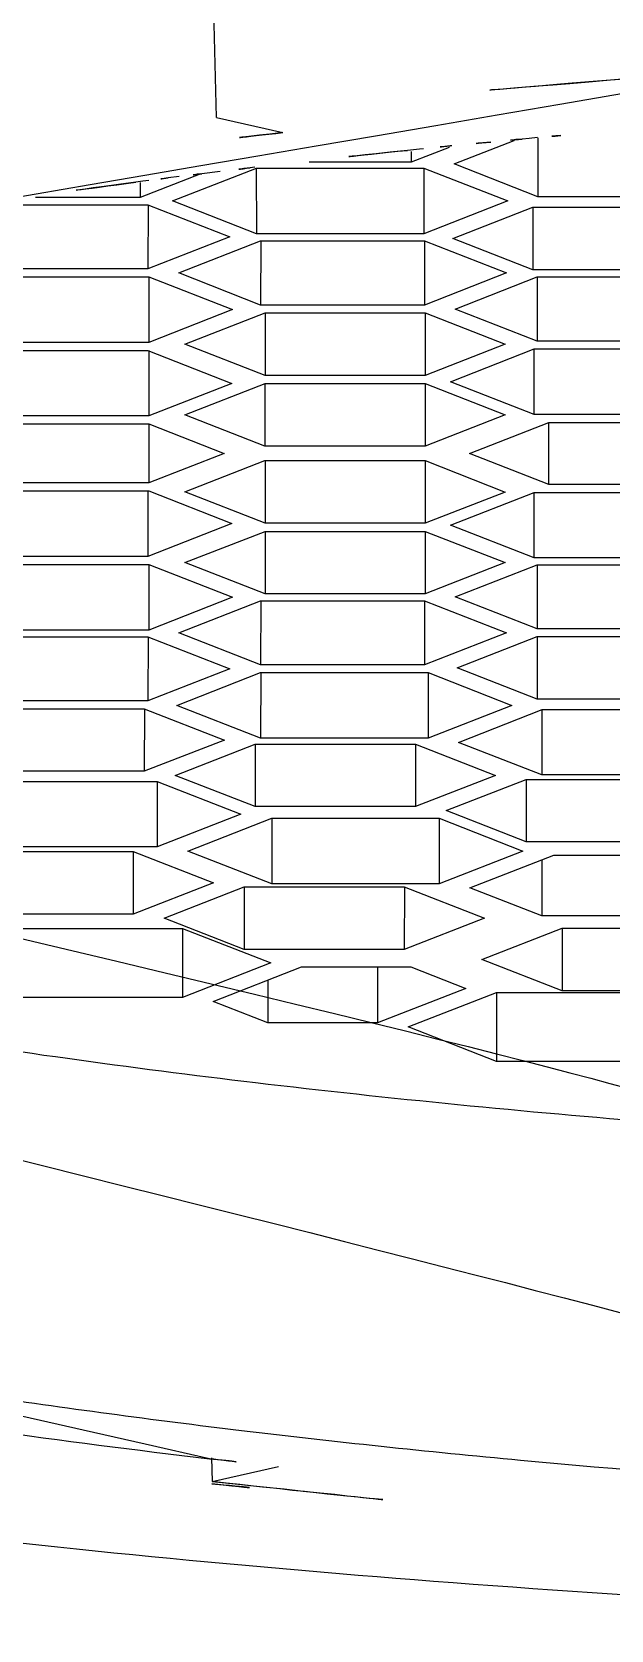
# Model space of a CAD drawing. Extents: x 16296660632 to 16296672714, y -37409619871 to -37409617455.
# Drawn here: x 16296672304.403 to 16296672306.035, y -37409617778.875 to -37409617774.366 of the extents above; entities that cross this region are included whole.
import ezdxf

# ---------------------------------------------------------------- set-up
doc = ezdxf.new("R2010")
doc.units = 0
doc.header["$LTSCALE"] = 10
doc.header["$MEASUREMENT"] = 0
doc.layers.get('0').update_dxf_attribs({"linetype": 'CONTINUOUS'})
doc.layers.add('02___PRT_ALL_AXES', color=7, linetype='CONTINUOUS')

msp = doc.modelspace()

# ---------------------------------------------------------------- linework, layer by layer
at = {"color": 7, "linetype": 'Continuous'}
for p, q in [((16296672304.92345, -37409617774.607964), (16296672304.91324, -37409617774.214104)), ((16296672304.92345, -37409617774.607964), (16296672305.1101, -37409617774.650238)), ((16296672305.59329, -37409617774.738777), (16296672305.76281, -37409617774.672432)), ((16296672305.829321, -37409617774.665337), (16296672305.829411, -37409617774.831177)), ((16296672305.47175, -37409617774.703453), (16296672305.47176, -37409617774.734077)), ((16296672305.579309, -37409617774.691994), (16296672305.47176, -37409617774.734077)), ((16296672304.87904, -37409617774.766747), (16296672304.70787, -37409617774.833733)), ((16296672304.79966, -37409617774.843002), (16296672305.03577, -37409617774.750603)), ((16296672305.035681, -37409617774.749931), (16296672305.03577, -37409617774.93541)), ((16296672305.03577, -37409617774.750603), (16296672305.508011, -37409617774.750603)), ((16296672305.47176, -37409617774.734077), (16296672305.184389, -37409617774.734077)), ((16296672305.507919, -37409617774.750603), (16296672305.508011, -37409617774.93541)), ((16296672305.508011, -37409617774.750603), (16296672305.744129, -37409617774.843002)), ((16296672305.829411, -37409617774.831177), (16296672305.59329, -37409617774.738777)), ((16296672304.70785, -37409617774.791351), (16296672304.70787, -37409617774.833733)), ((16296672304.268431, -37409617774.85424), (16296672304.73031, -37409617774.85424)), ((16296672304.70787, -37409617774.833733), (16296672304.412991, -37409617774.833733)), ((16296672304.7304, -37409617774.85424), (16296672304.73031, -37409617775.035004)), ((16296672304.73031, -37409617774.85424), (16296672304.96125, -37409617774.944633)), ((16296672305.03577, -37409617774.93541), (16296672304.79966, -37409617774.843002)), ((16296672305.744129, -37409617774.843002), (16296672305.508011, -37409617774.93541)), ((16296672306.3043, -37409617774.831177), (16296672305.829411, -37409617774.831177)), ((16296672305.589439, -37409617774.948738), (16296672305.815201, -37409617774.860382)), ((16296672305.815109, -37409617774.860382), (16296672305.815201, -37409617775.037086)), ((16296672305.815201, -37409617774.860382), (16296672306.26672, -37409617774.860382)), ((16296672304.96125, -37409617774.944633), (16296672304.73031, -37409617775.035004)), ((16296672305.508011, -37409617774.93541), (16296672305.03577, -37409617774.93541)), ((16296672304.81691, -37409617775.046303), (16296672305.04785, -37409617774.955917)), ((16296672305.04785, -37409617774.955917), (16296672305.509729, -37409617774.955917)), ((16296672305.047939, -37409617774.955917), (16296672305.04785, -37409617775.136681)), ((16296672305.509821, -37409617774.955917), (16296672305.509729, -37409617775.136681)), ((16296672305.509729, -37409617774.955917), (16296672305.740669, -37409617775.046303)), ((16296672305.815201, -37409617775.037086), (16296672305.589439, -37409617774.948738)), ((16296672304.73031, -37409617775.035004), (16296672304.268431, -37409617775.035004)), ((16296672306.26672, -37409617775.037086), (16296672305.815201, -37409617775.037086)), ((16296672304.260019, -37409617775.057343), (16296672304.73226, -37409617775.057343)), ((16296672304.73226, -37409617775.057343), (16296672304.73226, -37409617775.242157)), ((16296672304.73226, -37409617775.057343), (16296672304.96838, -37409617775.149757)), ((16296672305.04785, -37409617775.136681), (16296672304.81691, -37409617775.046303)), ((16296672305.740669, -37409617775.046303), (16296672305.509729, -37409617775.136681)), ((16296672305.596331, -37409617775.14798), (16296672305.827271, -37409617775.057602)), ((16296672305.827271, -37409617775.057602), (16296672306.28915, -37409617775.057602)), ((16296672305.82736, -37409617775.057602), (16296672305.827271, -37409617775.238373)), ((16296672304.96838, -37409617775.149757), (16296672304.73226, -37409617775.242157)), ((16296672304.8344, -37409617775.247383), (16296672305.06016, -37409617775.159027)), ((16296672305.509729, -37409617775.136681), (16296672305.04785, -37409617775.136681)), ((16296672305.06016, -37409617775.159027), (16296672305.511681, -37409617775.159027)), ((16296672305.06016, -37409617775.159027), (16296672305.06016, -37409617775.335732)), ((16296672305.511681, -37409617775.159027), (16296672305.511681, -37409617775.335732)), ((16296672305.511681, -37409617775.159027), (16296672305.73744, -37409617775.247383)), ((16296672305.827271, -37409617775.238373), (16296672305.596331, -37409617775.14798)), ((16296672304.73226, -37409617775.242157), (16296672304.260019, -37409617775.242157)), ((16296672305.06016, -37409617775.335732), (16296672304.8344, -37409617775.247383)), ((16296672305.73744, -37409617775.247383), (16296672305.511681, -37409617775.335732)), ((16296672305.58275, -37409617775.353111), (16296672305.818859, -37409617775.260696)), ((16296672305.818859, -37409617775.260696), (16296672306.2911, -37409617775.260696)), ((16296672305.818859, -37409617775.445518), (16296672305.818859, -37409617775.260696)), ((16296672306.28915, -37409617775.238373), (16296672305.827271, -37409617775.238373)), ((16296672304.25736, -37409617775.264763), (16296672304.729601, -37409617775.264763)), ((16296672304.729601, -37409617775.264763), (16296672304.967051, -37409617775.357681)), ((16296672304.73226, -37409617775.264763), (16296672304.73226, -37409617775.44957)), ((16296672305.511681, -37409617775.335732), (16296672305.06016, -37409617775.335732)), ((16296672305.818859, -37409617775.445518), (16296672305.58275, -37409617775.353111)), ((16296672304.967051, -37409617775.357681), (16296672304.73226, -37409617775.44957)), ((16296672304.8344, -37409617775.446907), (16296672305.06044, -37409617775.358437)), ((16296672305.05987, -37409617775.358437), (16296672305.05987, -37409617775.535149)), ((16296672305.06044, -37409617775.358437), (16296672305.511959, -37409617775.358437)), ((16296672305.5114, -37409617775.358437), (16296672305.5114, -37409617775.535149)), ((16296672305.511959, -37409617775.358437), (16296672305.73744, -37409617775.446693)), ((16296672304.73226, -37409617775.44957), (16296672304.260019, -37409617775.44957)), ((16296672304.260019, -37409617775.472168), (16296672304.73226, -37409617775.472168)), ((16296672304.73226, -37409617775.472168), (16296672304.73226, -37409617775.638802)), ((16296672304.73226, -37409617775.472168), (16296672304.945141, -37409617775.555481)), ((16296672305.05987, -37409617775.535149), (16296672304.8344, -37409617775.446907)), ((16296672305.73744, -37409617775.446693), (16296672305.5114, -37409617775.535149)), ((16296672305.636761, -37409617775.555481), (16296672305.860001, -37409617775.468117)), ((16296672306.2911, -37409617775.445518), (16296672305.818859, -37409617775.445518)), ((16296672305.860001, -37409617775.468117), (16296672306.30649, -37409617775.468117)), ((16296672305.860001, -37409617775.642853), (16296672305.860001, -37409617775.468117)), ((16296672304.945141, -37409617775.555481), (16296672304.73226, -37409617775.638802)), ((16296672304.8344, -37409617775.664062), (16296672305.05987, -37409617775.575821)), ((16296672305.5114, -37409617775.535149), (16296672305.05987, -37409617775.535149)), ((16296672305.05987, -37409617775.575821), (16296672305.5114, -37409617775.575821)), ((16296672305.06044, -37409617775.575821), (16296672305.06044, -37409617775.752533)), ((16296672305.5114, -37409617775.575821), (16296672305.73744, -37409617775.664284)), ((16296672305.511959, -37409617775.575821), (16296672305.511959, -37409617775.752533)), ((16296672305.860001, -37409617775.642853), (16296672305.636761, -37409617775.555481)), ((16296672304.73226, -37409617775.638802), (16296672304.260019, -37409617775.638802)), ((16296672304.260019, -37409617775.661392), (16296672304.73226, -37409617775.661392)), ((16296672304.729601, -37409617775.661392), (16296672304.729601, -37409617775.846207)), ((16296672304.73226, -37409617775.661392), (16296672304.967051, -37409617775.753288)), ((16296672305.06044, -37409617775.752533), (16296672304.8344, -37409617775.664062)), ((16296672305.73744, -37409617775.664284), (16296672305.511959, -37409617775.752533)), ((16296672305.58275, -37409617775.757858), (16296672305.818859, -37409617775.665451)), ((16296672305.818859, -37409617775.665451), (16296672306.2911, -37409617775.665451)), ((16296672305.818859, -37409617775.850273), (16296672305.818859, -37409617775.665451)), ((16296672306.30649, -37409617775.642853), (16296672305.860001, -37409617775.642853)), ((16296672304.967051, -37409617775.753288), (16296672304.729601, -37409617775.846207)), ((16296672305.511959, -37409617775.752533), (16296672305.06044, -37409617775.752533)), ((16296672305.818859, -37409617775.850273), (16296672305.58275, -37409617775.757858)), ((16296672304.8344, -37409617775.863586), (16296672305.06016, -37409617775.775238)), ((16296672305.06016, -37409617775.775238), (16296672305.511681, -37409617775.775238)), ((16296672305.06016, -37409617775.775238), (16296672305.06016, -37409617775.951942)), ((16296672305.511681, -37409617775.775238), (16296672305.511681, -37409617775.951942)), ((16296672305.511681, -37409617775.775238), (16296672305.73744, -37409617775.863586)), ((16296672304.729601, -37409617775.846207), (16296672304.25736, -37409617775.846207)), ((16296672304.260019, -37409617775.868797), (16296672304.73226, -37409617775.868797)), ((16296672304.73226, -37409617775.868797), (16296672304.73226, -37409617776.053627)), ((16296672304.73226, -37409617775.868797), (16296672304.96838, -37409617775.961212)), ((16296672305.06016, -37409617775.951942), (16296672304.8344, -37409617775.863586)), ((16296672305.73744, -37409617775.863586), (16296672305.511681, -37409617775.951942)), ((16296672305.596331, -37409617775.959839), (16296672305.827271, -37409617775.869453)), ((16296672306.2911, -37409617775.850273), (16296672305.818859, -37409617775.850273)), ((16296672305.827271, -37409617775.869453), (16296672306.28915, -37409617775.869453)), ((16296672305.82736, -37409617775.869453), (16296672305.827271, -37409617776.050217)), ((16296672304.96838, -37409617775.961212), (16296672304.73226, -37409617776.053627)), ((16296672304.81691, -37409617776.061523), (16296672305.04785, -37409617775.971138)), ((16296672305.04785, -37409617775.971138), (16296672305.509729, -37409617775.971138)), ((16296672305.047939, -37409617775.971138), (16296672305.04785, -37409617776.151894)), ((16296672305.511681, -37409617775.951942), (16296672305.06016, -37409617775.951942)), ((16296672305.509821, -37409617775.971138), (16296672305.509729, -37409617776.151894)), ((16296672305.509729, -37409617775.971138), (16296672305.740669, -37409617776.061523)), ((16296672305.827271, -37409617776.050217), (16296672305.596331, -37409617775.959839)), ((16296672304.73226, -37409617776.053627), (16296672304.260019, -37409617776.053627)), ((16296672304.268431, -37409617776.072807), (16296672304.73031, -37409617776.072807)), ((16296672304.7304, -37409617776.072807), (16296672304.73031, -37409617776.253578)), ((16296672304.73031, -37409617776.072807), (16296672304.96125, -37409617776.163193)), ((16296672305.04785, -37409617776.151894), (16296672304.81691, -37409617776.061523)), ((16296672305.740669, -37409617776.061523), (16296672305.509729, -37409617776.151894)), ((16296672305.601509, -37409617776.16066), (16296672305.827271, -37409617776.072304)), ((16296672306.28915, -37409617776.050217), (16296672305.827271, -37409617776.050217)), ((16296672305.827271, -37409617776.072304), (16296672306.278799, -37409617776.072304)), ((16296672305.82736, -37409617776.072304), (16296672305.827271, -37409617776.249023)), ((16296672304.96125, -37409617776.163193), (16296672304.73031, -37409617776.253578)), ((16296672305.509729, -37409617776.151894), (16296672305.04785, -37409617776.151894)), ((16296672305.827271, -37409617776.249023), (16296672305.601509, -37409617776.16066)), ((16296672304.811729, -37409617776.266388), (16296672305.04785, -37409617776.173981)), ((16296672305.04785, -37409617776.173981), (16296672305.52009, -37409617776.173981)), ((16296672305.047939, -37409617776.173981), (16296672305.04785, -37409617776.358803)), ((16296672305.52018, -37409617776.173981), (16296672305.52009, -37409617776.358803)), ((16296672305.52009, -37409617776.173981), (16296672305.75621, -37409617776.266388)), ((16296672304.73031, -37409617776.253578), (16296672304.268431, -37409617776.253578)), ((16296672306.278799, -37409617776.249023), (16296672305.827271, -37409617776.249023)), ((16296672304.268431, -37409617776.275673), (16296672304.71995, -37409617776.275673)), ((16296672304.720039, -37409617776.275673), (16296672304.71995, -37409617776.45237)), ((16296672304.71995, -37409617776.275673), (16296672304.945709, -37409617776.364014)), ((16296672305.04785, -37409617776.358803), (16296672304.811729, -37409617776.266388)), ((16296672305.75621, -37409617776.266388), (16296672305.52009, -37409617776.358803)), ((16296672305.60537, -37409617776.370613), (16296672305.84148, -37409617776.278214)), ((16296672305.84025, -37409617776.278214), (16296672305.84016, -37409617776.462509)), ((16296672305.84148, -37409617776.278214), (16296672306.31638, -37409617776.278214)), ((16296672304.945709, -37409617776.364014), (16296672304.71995, -37409617776.45237)), ((16296672304.806549, -37409617776.463669), (16296672305.03232, -37409617776.375313)), ((16296672305.03232, -37409617776.375313), (16296672305.483841, -37409617776.375313)), ((16296672305.0324, -37409617776.375313), (16296672305.03232, -37409617776.552017)), ((16296672305.52009, -37409617776.358803), (16296672305.04785, -37409617776.358803)), ((16296672305.483919, -37409617776.375313), (16296672305.483841, -37409617776.552017)), ((16296672305.483841, -37409617776.375313), (16296672305.7096, -37409617776.463669)), ((16296672305.84016, -37409617776.462509), (16296672305.60537, -37409617776.370613)), ((16296672304.71995, -37409617776.45237), (16296672304.268431, -37409617776.45237)), ((16296672305.03232, -37409617776.552017), (16296672304.806549, -37409617776.463669)), ((16296672305.7096, -37409617776.463669), (16296672305.483841, -37409617776.552017)), ((16296672305.57044, -37409617776.563316), (16296672305.7962, -37409617776.474968)), ((16296672305.7962, -37409617776.474968), (16296672306.247721, -37409617776.474968)), ((16296672305.796289, -37409617776.474968), (16296672305.7962, -37409617776.651672)), ((16296672306.31505, -37409617776.462509), (16296672305.84016, -37409617776.462509)), ((16296672304.28397, -37409617776.481049), (16296672304.756201, -37409617776.481049)), ((16296672304.7563, -37409617776.481049), (16296672304.756201, -37409617776.665863)), ((16296672304.756201, -37409617776.481049), (16296672304.992319, -37409617776.573463)), ((16296672305.483841, -37409617776.552017), (16296672305.03232, -37409617776.552017)), ((16296672305.7962, -37409617776.651672), (16296672305.57044, -37409617776.563316)), ((16296672304.992319, -37409617776.573463), (16296672304.756201, -37409617776.665863)), ((16296672304.84281, -37409617776.677162), (16296672305.07893, -37409617776.584747)), ((16296672305.07893, -37409617776.584747), (16296672305.551161, -37409617776.584747)), ((16296672305.07902, -37409617776.584747), (16296672305.07893, -37409617776.769569)), ((16296672305.55126, -37409617776.584747), (16296672305.551161, -37409617776.769569)), ((16296672305.551161, -37409617776.584747), (16296672305.787279, -37409617776.677162)), ((16296672306.247721, -37409617776.651672), (16296672305.7962, -37409617776.651672)), ((16296672304.23736, -37409617776.678322), (16296672304.688881, -37409617776.678322)), ((16296672304.756201, -37409617776.665863), (16296672304.28397, -37409617776.665863)), ((16296672304.688971, -37409617776.678322), (16296672304.688881, -37409617776.855026)), ((16296672304.688881, -37409617776.678322), (16296672304.91464, -37409617776.766678)), ((16296672305.07893, -37409617776.769569), (16296672304.84281, -37409617776.677162)), ((16296672305.787279, -37409617776.677162), (16296672305.551161, -37409617776.769569)), ((16296672305.63777, -37409617776.780869), (16296672305.87389, -37409617776.688461)), ((16296672305.84037, -37409617776.701576), (16296672305.8403, -37409617776.86013)), ((16296672305.87389, -37409617776.688461), (16296672306.27894, -37409617776.688461)), ((16296672304.91464, -37409617776.766678), (16296672304.688881, -37409617776.855026)), ((16296672304.77548, -37409617776.866333), (16296672305.00124, -37409617776.777977)), ((16296672305.00124, -37409617776.777977), (16296672305.452761, -37409617776.777977)), ((16296672305.001329, -37409617776.777977), (16296672305.00124, -37409617776.954681)), ((16296672305.551161, -37409617776.769569), (16296672305.07893, -37409617776.769569)), ((16296672305.452761, -37409617776.777977), (16296672305.67853, -37409617776.866333)), ((16296672305.45285, -37409617776.777977), (16296672305.45277, -37409617776.954681)), ((16296672305.8403, -37409617776.86013), (16296672305.63777, -37409617776.780869)), ((16296672304.688881, -37409617776.855026), (16296672304.23736, -37409617776.855026)), ((16296672305.00124, -37409617776.954681), (16296672304.77548, -37409617776.866333)), ((16296672305.67853, -37409617776.866333), (16296672305.45277, -37409617776.954681)), ((16296672306.24535, -37409617776.86013), (16296672305.8403, -37409617776.86013)), ((16296672304.329861, -37409617776.895729), (16296672304.827629, -37409617776.895729)), ((16296672304.82773, -37409617776.895729), (16296672304.827629, -37409617777.090538)), ((16296672304.827629, -37409617776.895729), (16296672305.076521, -37409617776.993134)), ((16296672305.67165, -37409617776.983238), (16296672305.897409, -37409617776.894882)), ((16296672305.897409, -37409617776.894882), (16296672306.34893, -37409617776.894882)), ((16296672305.897499, -37409617776.894882), (16296672305.897409, -37409617777.071587)), ((16296672305.45277, -37409617776.954681), (16296672305.00124, -37409617776.954681)), ((16296672305.076521, -37409617776.993134), (16296672304.827629, -37409617777.090538)), ((16296672304.91423, -37409617777.101837), (16296672305.16312, -37409617777.004433)), ((16296672305.16312, -37409617777.004433), (16296672305.471581, -37409617777.004433)), ((16296672305.377001, -37409617777.004433), (16296672305.376921, -37409617777.162193)), ((16296672305.471581, -37409617777.004433), (16296672305.625811, -37409617777.064789)), ((16296672305.897409, -37409617777.071587), (16296672305.67165, -37409617776.983238)), ((16296672305.06852, -37409617777.041451), (16296672305.06846, -37409617777.162193)), ((16296672305.625811, -37409617777.064789), (16296672305.376921, -37409617777.162193)), ((16296672304.827629, -37409617777.090538), (16296672304.329861, -37409617777.090538)), ((16296672305.06846, -37409617777.162193), (16296672304.91423, -37409617777.101837)), ((16296672305.46352, -37409617777.173492), (16296672305.71241, -37409617777.076088)), ((16296672305.71241, -37409617777.076088), (16296672306.21018, -37409617777.076088)), ((16296672305.712509, -37409617777.076088), (16296672305.71241, -37409617777.270897)), ((16296672306.34893, -37409617777.071587), (16296672305.897409, -37409617777.071587)), ((16296672305.376921, -37409617777.162193), (16296672305.06846, -37409617777.162193)), ((16296672305.71241, -37409617777.270897), (16296672305.46352, -37409617777.173492)), ((16296672306.21018, -37409617777.270897), (16296672305.71241, -37409617777.270897)), ((16296672304.909611, -37409617778.389351), (16296672304.91136, -37409617778.456131)), ((16296672304.91136, -37409617778.456131), (16296672305.09791, -37409617778.413879))]:
    msp.add_line(p, q, dxfattribs=at)
for centre, radius, start, end in [((16296672308.71442, -37409617808.348541), 33.952879, 94.2871373, 96.410707), ((16296672308.3195, -37409617803.678772), 29.205412, 96.3089831, 96.9364951), ((16296672308.369749, -37409617748.947144), 29.647825, 263.28722, 263.6640684), ((16296672308.530239, -37409617743.270477), 35.377706, 264.1274481, 264.5752872), ((16296672308.62216, -37409617745.700394), 32.965273, 263.5366393, 265.7226271)]:
    msp.add_arc(centre, radius, start, end, dxfattribs=at)
for points, knots in [([(16296672298.326941, -37409617774.527634), (16296672298.45146, -37409617774.46563), (16296672298.719721, -37409617774.345047), (16296672299.153521, -37409617774.180267), (16296672299.638241, -37409617774.022781), (16296672300.375669, -37409617773.816269), (16296672301.407101, -37409617773.586533), (16296672302.761419, -37409617773.359756), (16296672304.24588, -37409617773.178139), (16296672305.830379, -37409617773.045532), (16296672307.482809, -37409617772.964813), (16296672309.169559, -37409617772.937714), (16296672310.85631, -37409617772.964798), (16296672312.50876, -37409617773.045486), (16296672314.09329, -37409617773.178078), (16296672315.577801, -37409617773.359688), (16296672316.932171, -37409617773.586441), (16296672317.96365, -37409617773.816162), (16296672318.70112, -37409617774.022667), (16296672319.185881, -37409617774.180153), (16296672319.61972, -37409617774.344917), (16296672319.88801, -37409617774.4655), (16296672320.012529, -37409617774.527496)], [0, 0, 0, 0, 0.01892243, 0.03997464, 0.06310124, 0.0882325, 0.14412937, 0.20675079, 0.27497258, 0.34752039, 0.42301162, 0.4999924, 0.57697345, 0.6524655, 0.72501465, 0.79323826, 0.85586195, 0.91176148, 0.93689409, 0.96002223, 0.9810763, 1, 1, 1, 1]), ([(16296672298.31426, -37409617775.714233), (16296672298.39686, -37409617775.640533), (16296672298.59094, -37409617775.496834), (16296672298.93026, -37409617775.30368), (16296672299.338421, -37409617775.117371), (16296672299.81288, -37409617774.939148), (16296672300.350731, -37409617774.770126), (16296672300.948441, -37409617774.611572), (16296672301.602051, -37409617774.464531), (16296672302.569799, -37409617774.280037), (16296672303.885269, -37409617774.08905), (16296672305.565069, -37409617773.924713), (16296672307.34268, -37409617773.824181), (16296672309.16987, -37409617773.790337), (16296672310.997061, -37409617773.824181), (16296672312.77467, -37409617773.924713), (16296672314.45447, -37409617774.08905), (16296672315.769939, -37409617774.280037), (16296672316.73769, -37409617774.464539), (16296672317.3913, -37409617774.611572), (16296672317.98901, -37409617774.770126), (16296672318.526859, -37409617774.939148), (16296672319.00131, -37409617775.117378), (16296672319.409479, -37409617775.30368), (16296672319.748791, -37409617775.496834), (16296672319.942881, -37409617775.640533), (16296672320.02548, -37409617775.714233)], [0, 0, 0, 0, 0.01488437, 0.03233505, 0.05242486, 0.07515019, 0.10044497, 0.12820142, 0.15827871, 0.19050976, 0.26065433, 0.33692599, 0.41739636, 0.50000013, 0.58260389, 0.66307425, 0.73934588, 0.80949042, 0.84172145, 0.87179872, 0.89955516, 0.92484992, 0.94757523, 0.96766501, 0.98511565, 1, 1, 1, 1]), ([(16296672309.16987, -37409617774.005562), (16296672308.59903, -37409617774.005562), (16296672307.4723, -37409617774.026649), (16296672305.82177, -37409617774.120979), (16296672304.263981, -37409617774.275139), (16296672303.04579, -37409617774.454277), (16296672302.151461, -37409617774.627296), (16296672301.54908, -37409617774.765038), (16296672300.999599, -37409617774.913498), (16296672300.506729, -37409617775.071617), (16296672300.073771, -37409617775.238274), (16296672299.703381, -37409617775.412354), (16296672299.397881, -37409617775.592667), (16296672299.22497, -37409617775.727058), (16296672299.15229, -37409617775.795898)], [0, 0, 0, 0, 0.16617694, 0.32796709, 0.48114385, 0.62174387, 0.68621783, 0.74627874, 0.80158746, 0.85186422, 0.89689352, 0.93655676, 0.97085884, 1, 1, 1, 1]), ([(16296672320.02548, -37409617776.962669), (16296672319.942881, -37409617777.036346), (16296672319.748791, -37409617777.180069), (16296672319.409479, -37409617777.373207), (16296672319.00132, -37409617777.559517), (16296672318.526859, -37409617777.737747), (16296672317.989019, -37409617777.906754), (16296672317.3913, -37409617778.065323), (16296672316.7377, -37409617778.212357), (16296672315.769939, -37409617778.396851), (16296672314.454479, -37409617778.587837), (16296672312.774679, -37409617778.75219), (16296672310.997061, -37409617778.852707), (16296672309.16988, -37409617778.886559), (16296672307.34269, -37409617778.852707), (16296672305.565069, -37409617778.75219), (16296672303.885269, -37409617778.587837), (16296672302.569811, -37409617778.396851), (16296672301.602051, -37409617778.212357), (16296672300.94845, -37409617778.065323), (16296672300.350731, -37409617777.906761), (16296672299.81288, -37409617777.737747), (16296672299.33843, -37409617777.559517), (16296672298.93026, -37409617777.373207), (16296672298.59095, -37409617777.180077), (16296672298.39686, -37409617777.036362), (16296672298.31426, -37409617776.962669)], [0, 0, 0, 0, 0.01488433, 0.03233495, 0.05242472, 0.07515002, 0.10044476, 0.12820118, 0.15827843, 0.19050945, 0.26065396, 0.33692557, 0.41739591, 0.49999966, 0.58260343, 0.6630738, 0.73934547, 0.80949007, 0.84172113, 0.87179843, 0.89955491, 0.92484971, 0.94757506, 0.96766489, 0.9851156, 1, 1, 1, 1]), ([(16296672304.904169, -37409617778.391724), (16296672304.486919, -37409617778.342613), (16296672303.69755, -37409617778.232552), (16296672302.74847, -37409617778.048531), (16296672302.067659, -37409617777.878441), (16296672301.620131, -37409617777.747032), (16296672301.22023, -37409617777.608139), (16296672300.97296, -37409617777.505371), (16296672300.858379, -37409617777.452248)], [0, 0, 0, 0, 0.30241634, 0.5734689, 0.69540212, 0.80743009, 0.90909148, 1, 1, 1, 1])]:
    msp.add_open_spline(points, degree=3, knots=knots, dxfattribs=at)
at = {"layer": '02___PRT_ALL_AXES', "color": 7, "linetype": 'Continuous'}
for p, q in [((16296672305.80475, -37409617774.666588), (16296672305.785391, -37409617774.668381)), ((16296672305.828489, -37409617774.664398), (16296672305.80475, -37409617774.666588)), ((16296672305.49576, -37409617774.696716), (16296672305.461399, -37409617774.700272)), ((16296672305.50703, -37409617774.695572), (16296672305.49576, -37409617774.696716)), ((16296672305.587009, -37409617774.6875), (16296672305.58223, -37409617774.687973)), ((16296672304.933599, -37409617774.759933), (16296672304.882259, -37409617774.766281)), ((16296672305.0315, -37409617774.748123), (16296672305.018181, -37409617774.749702)), ((16296672304.716021, -37409617774.787514), (16296672304.696449, -37409617774.790077)), ((16296672304.732269, -37409617774.785393), (16296672304.716021, -37409617774.787514)), ((16296672304.81797, -37409617774.774361), (16296672304.787491, -37409617774.778252))]:
    msp.add_line(p, q, dxfattribs=at)
for centre, radius, start, end in [((16296672308.81966, -37409617807.310287), 32.782639, 94.5298942, 95.1209263), ((16296672308.6441, -37409617805.379471), 30.843847, 95.4832371, 95.6882144), ((16296672308.68585, -37409617805.813759), 31.280137, 95.3204494, 95.4833459), ((16296672308.732559, -37409617806.318207), 31.786752, 95.1241219, 95.2419597), ((16296672308.46764, -37409617803.669327), 29.124627, 95.9246168, 96.7755702), ((16296672308.600389, -37409617804.940201), 30.402409, 95.6973268, 95.8397987), ((16296672308.200951, -37409617801.419479), 26.859016, 97.0975813, 97.2358413), ((16296672308.28418, -37409617802.093987), 27.538644, 96.8111378, 96.9883827), ((16296672307.96269, -37409617799.605911), 25.029861, 97.4981045, 98.507854), ((16296672308.141239, -37409617800.951172), 26.386914, 97.3020435, 97.422899)]:
    msp.add_arc(centre, radius, start, end, dxfattribs=at)
for points, knots in [([(16296672300.54438, -37409617776.042023), (16296672300.598789, -37409617776.090942), (16296672300.723829, -37409617776.186958), (16296672300.939659, -37409617776.318169), (16296672301.195379, -37409617776.445671), (16296672301.48983, -37409617776.568909), (16296672301.82173, -37409617776.687263), (16296672302.331671, -37409617776.843781), (16296672303.0516, -37409617777.019623), (16296672304.0044, -37409617777.196129), (16296672305.057961, -37409617777.341499), (16296672306.19175, -37409617777.452744), (16296672306.97286, -37409617777.50177), (16296672307.37291, -37409617777.520416)], [0, 0, 0, 0, 0.03106523, 0.06670593, 0.10709114, 0.1522512, 0.20213566, 0.25661794, 0.37863522, 0.51648117, 0.66782633, 0.82998836, 1, 1, 1, 1]), ([(16296672300.270161, -37409617776.548958), (16296672300.271339, -37409617776.582069), (16296672300.28126, -37409617776.649841), (16296672300.317829, -37409617776.74942), (16296672300.375681, -37409617776.847847), (16296672300.454359, -37409617776.944977), (16296672300.553579, -37409617777.040833), (16296672300.721109, -37409617777.17318), (16296672300.9841, -37409617777.331886), (16296672301.361891, -37409617777.506752), (16296672301.813101, -37409617777.672798), (16296672302.3337, -37409617777.828423), (16296672302.91905, -37409617777.972107), (16296672303.5637, -37409617778.102432), (16296672304.26161, -37409617778.218079), (16296672305.00618, -37409617778.317932), (16296672306.070259, -37409617778.430603), (16296672307.462521, -37409617778.523849), (16296672308.59388, -37409617778.548531), (16296672309.16987, -37409617778.548531)], [0, 0, 0, 0, 0.01053786, 0.02159295, 0.03354488, 0.04668872, 0.06123803, 0.07733739, 0.11450981, 0.15859739, 0.2096014, 0.26730671, 0.33134968, 0.40125498, 0.47646014, 0.55633162, 0.64017807, 0.81678539, 1, 1, 1, 1])]:
    msp.add_open_spline(points, degree=3, knots=knots, dxfattribs=at)

doc.saveas('drawing.dxf')
